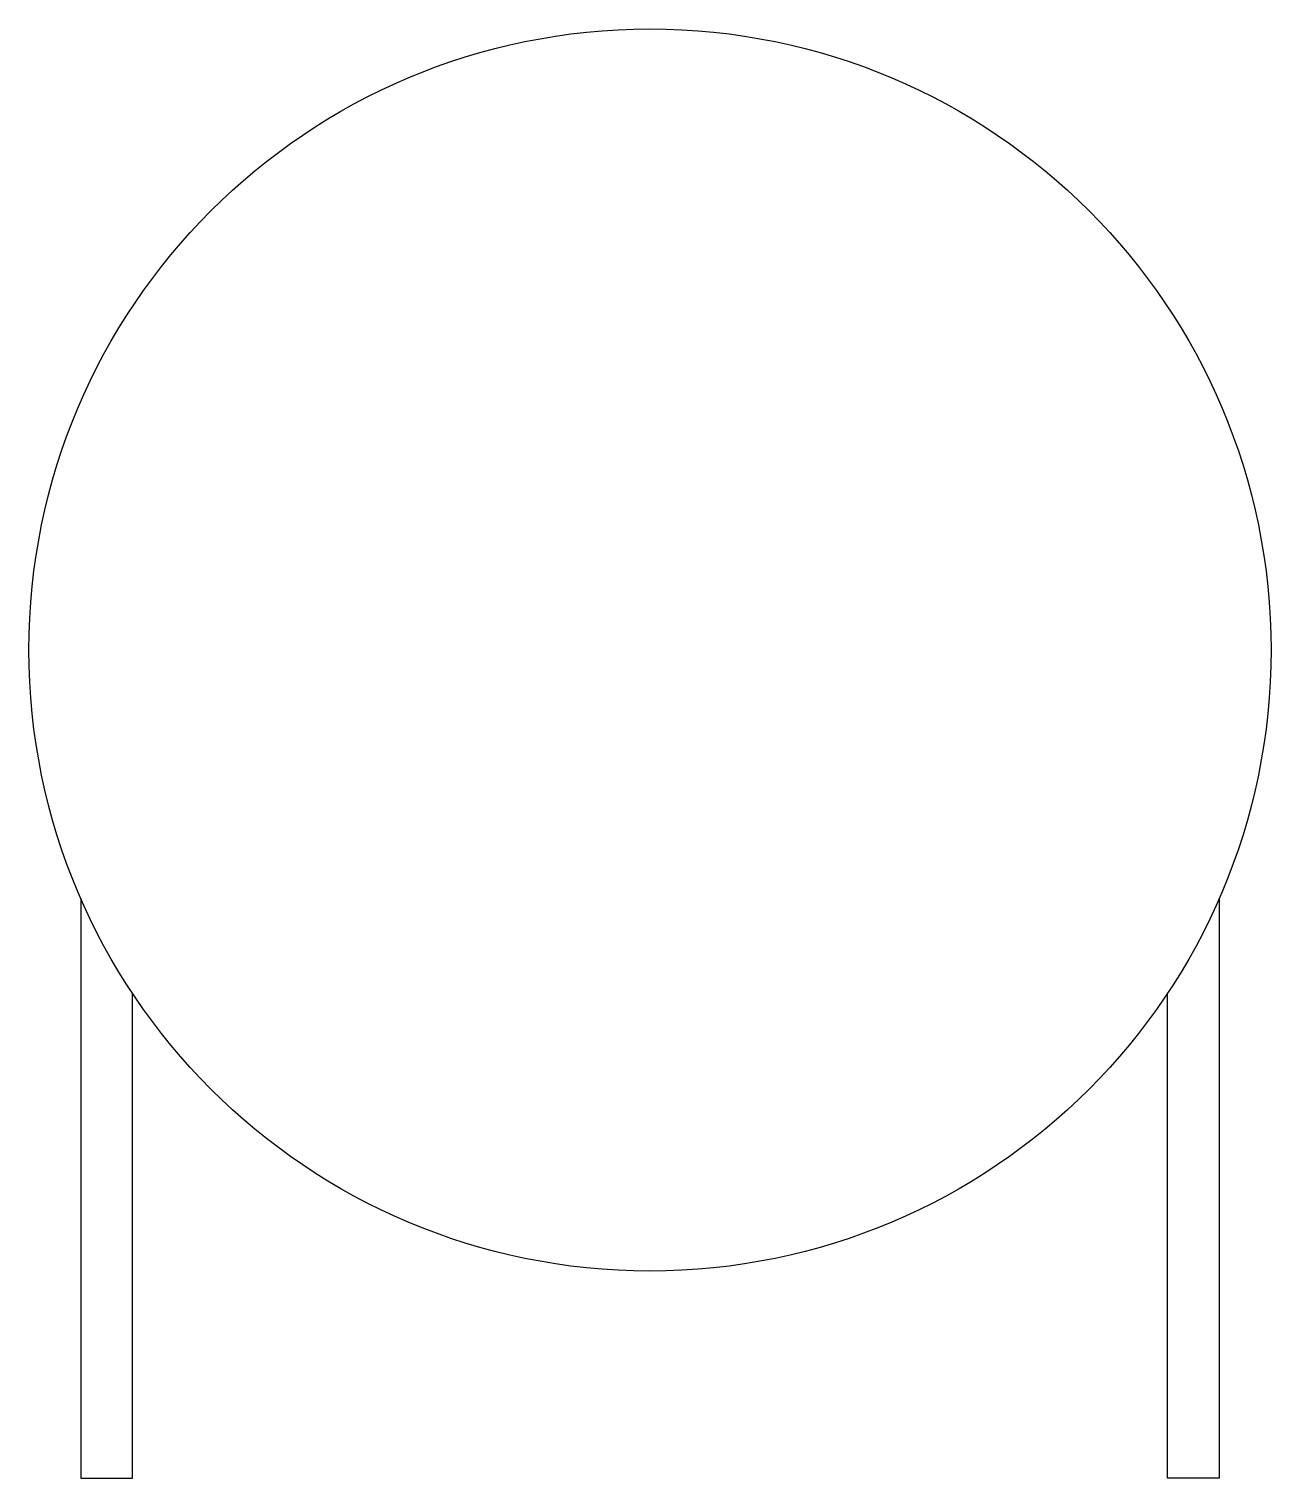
# Model space of a CAD drawing. Header units: millimetres. Extents: x -10097.42 to -10094.42, y 32.57 to 36.07.
import ezdxf

# ---------------------------------------------------------------- set-up
doc = ezdxf.new("R2010")
doc.units = ezdxf.units.MM
doc.header["$LTSCALE"] = 10
doc.layers.add('Tub_equipamentos', color=3, linetype='Continuous')

msp = doc.modelspace()

# ---------------------------------------------------------------- linework, layer by layer
at = {"layer": 'Tub_equipamentos'}
for p, q in [((-10097.2965, 33.9707), (-10097.2965, 32.5702)), ((-10094.5465, 33.9707), (-10094.5465, 32.5702)), ((-10097.1715, 32.5702), (-10097.1715, 33.741)), ((-10094.6715, 32.5702), (-10094.6715, 33.741)), ((-10097.2965, 32.5702), (-10097.1715, 32.5702)), ((-10094.5465, 32.5702), (-10094.6715, 32.5702))]:
    msp.add_line(p, q, dxfattribs=at)
msp.add_circle((-10095.9215, 34.5702), 1.5, dxfattribs=at)

doc.saveas('drawing.dxf')
